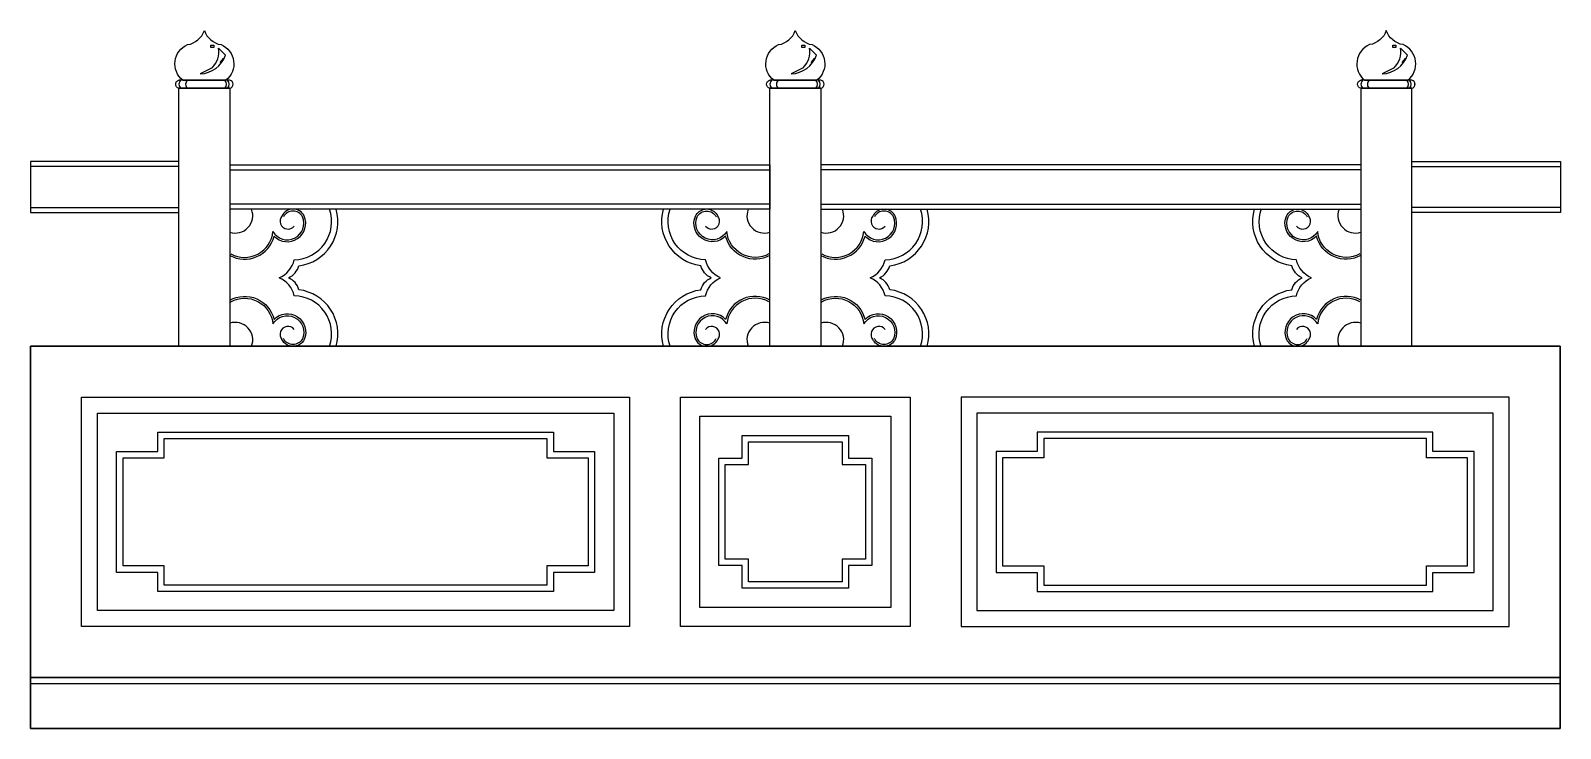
# Model space of a CAD drawing. Header units: metres. Extents: x 2877 to 5278, y 3589 to 4685.
import ezdxf

# ---------------------------------------------------------------- set-up
doc = ezdxf.new("R2010")
doc.units = ezdxf.units.M
for name, color, linetype in [('3', 3, 'Continuous'), ('4', 4, 'Continuous'), ('7', 7, 'Continuous')]:
    doc.layers.add(name, color=color, linetype=linetype)

msp = doc.modelspace()

# ---------------------------------------------------------------- linework, layer by layer
at = {"layer": '3'}
for p, q in [((3172.39, 4657.13), (3183.39, 4646.14)), ((4099.75, 4657.13), (4110.74, 4646.14)), ((5027.11, 4657.13), (5038.1, 4646.14)), ((3180.01, 4641.08), (3174.51, 4634.74)), ((4107.36, 4641.08), (4101.87, 4634.74)), ((5034.72, 4641.08), (5029.22, 4634.74)), ((3162.25, 4626.29), (3143.64, 4616.58)), ((4089.6, 4626.29), (4071, 4616.58)), ((5016.96, 4626.29), (4998.35, 4616.58)), ((5277.47, 3659.07), (2877.47, 3659.07))]:
    msp.add_line(p, q, dxfattribs=at)
for points in [[(3160.55, 4661.77), (3164.78, 4661.77), (3164.78, 4657.97), (3160.55, 4657.97)], [(4087.91, 4661.77), (4092.14, 4661.77), (4092.14, 4657.97), (4087.91, 4657.97)], [(5015.27, 4661.77), (5019.5, 4661.77), (5019.5, 4657.97), (5015.27, 4657.97)], [(2982.47, 4084.07), (3792.47, 4084.07), (3792.47, 3774.07), (2982.47, 3774.07)], [(5172.47, 4084.07), (4362.47, 4084.07), (4362.47, 3774.07), (5172.47, 3774.07)], [(3927.47, 4079.07), (4227.47, 4079.07), (4227.47, 3779.07), (3927.47, 3779.07)], [(3087.19, 3814.07), (3087.19, 3844.07), (3022.47, 3844.07), (3022.47, 4014.07), (3087.19, 4014.07), (3087.19, 4044.07), (3687.74, 4044.07), (3687.74, 4014.07), (3752.47, 4014.07), (3752.47, 3844.07), (3687.74, 3844.07), (3687.74, 3814.07)], [(4187.47, 3854.77), (4150.84, 3854.77), (4150.84, 3819.07), (4004.09, 3819.07), (4004.09, 3854.77), (3967.47, 3854.77), (3967.47, 4003.36), (4004.09, 4003.36), (4004.09, 4039.07), (4150.84, 4039.07), (4150.84, 4003.36), (4187.47, 4003.36)], [(5067.74, 3814.07), (5067.74, 3844.07), (5132.47, 3844.07), (5132.47, 4014.07), (5067.74, 4014.07), (5067.74, 4044.07), (4467.19, 4044.07), (4467.19, 4014.07), (4402.47, 4014.07), (4402.47, 3844.07), (4467.19, 3844.07), (4467.19, 3814.07)]]:
    msp.add_lwpolyline(points, close=True, dxfattribs=at)
for points in [[(3190.13, 4594.07), (3110.13, 4594.07, -0.79), (3110.13, 4606.75)], [(3110.13, 4594.07), (3190.13, 4594.07, 0.79), (3190.13, 4606.75)], [(4117.49, 4594.07), (4037.49, 4594.07, -0.79), (4037.49, 4606.75)], [(4037.49, 4594.07), (4117.49, 4594.07, 0.79), (4117.49, 4606.75)], [(5044.85, 4594.07), (4964.85, 4594.07, -0.79), (4964.85, 4606.75)], [(4964.85, 4594.07), (5044.85, 4594.07, 0.79), (5044.85, 4606.75)], [(3190.13, 4331.54, 0.49), (3259.52, 4361.88, 0.83), (3306.9, 4393.43, 0.62), (3271.66, 4393.43)], [(3191.58, 4334.16, 0.54), (3257.72, 4369.13, 0.94), (3304.17, 4392.17, 0.62), (3274.35, 4392.08, 0.62)], [(3346.53, 4189.07, 0.51), (3291.09, 4268.24, 0.24), (3267.65, 4296.57, 0.24), (3291.09, 4324.89, 0.51), (3346.53, 4404.07)], [(3881.1, 4189.07, -0.51), (3936.53, 4268.24, -0.24), (3959.97, 4296.57, -0.24), (3936.53, 4324.89, -0.51), (3881.1, 4404.07)], [(4037.49, 4331.54, -0.49), (3968.11, 4361.88, -0.83), (3920.73, 4393.43, -0.24), (3935.31, 4404.07, -0.24)], [(4036.04, 4334.16, -0.54), (3969.91, 4369.13, -0.94), (3923.45, 4392.17, -0.62), (3953.28, 4392.08)], [(3941.38, 4404.07, -0.24), (3955.96, 4393.43)], [(4117.44, 4331.54, 0.49), (4186.82, 4361.88, 0.83), (4234.2, 4393.43, 0.24), (4219.63, 4404.07, 0.24)], [(4118.89, 4334.16, 0.54), (4185.02, 4369.13, 0.94), (4231.48, 4392.17, 0.62), (4201.65, 4392.08)], [(4273.83, 4189.07, 0.51), (4218.4, 4268.24, 0.24), (4194.96, 4296.57, 0.24), (4218.4, 4324.89, 0.51), (4273.83, 4404.07)], [(4213.55, 4404.07, 0.24), (4198.97, 4393.43)], [(4808.41, 4189.07, -0.51), (4863.84, 4268.24, -0.24), (4887.28, 4296.57, -0.24), (4863.84, 4324.89, -0.51), (4808.77, 4405.09)], [(4964.8, 4331.54, -0.49), (4895.42, 4361.88, -0.83), (4848.03, 4393.43, -0.24), (4862.61, 4404.07, -0.24)], [(4963.35, 4334.16, -0.54), (4897.22, 4369.13, -0.94), (4850.76, 4392.17, -0.62), (4880.58, 4392.08)], [(4868.69, 4404.07, -0.24), (4883.27, 4393.43)], [(3190.13, 4261.6, -0.49), (3259.52, 4231.26, -0.83), (3306.9, 4199.71, -0.62), (3271.66, 4199.71)], [(3191.58, 4258.97, -0.54), (3257.72, 4224, -0.94), (3304.17, 4200.96, -0.62), (3274.35, 4201.05, -0.62)], [(4037.49, 4261.6, 0.49), (3968.11, 4231.26, 0.83), (3920.73, 4199.71, 0.62), (3955.96, 4199.71)], [(4036.04, 4258.97, 0.54), (3969.91, 4224, 0.94), (3923.45, 4200.96, 0.62), (3953.28, 4201.05)], [(4117.44, 4261.6, -0.49), (4186.82, 4231.26, -0.83), (4234.2, 4199.71, -0.24), (4219.63, 4189.07, -0.24)], [(4118.89, 4258.97, -0.54), (4185.02, 4224, -0.94), (4231.48, 4200.96, -0.62), (4201.65, 4201.05)], [(4964.8, 4261.6, 0.49), (4895.42, 4231.26, 0.83), (4848.03, 4199.71, 0.24), (4862.61, 4189.07, 0.24)], [(4963.35, 4258.97, 0.54), (4897.22, 4224, 0.94), (4850.76, 4200.96, 0.62), (4880.58, 4201.05)], [(4213.55, 4189.07, -0.24), (4198.97, 4199.71)], [(4868.69, 4189.07, 0.24), (4883.27, 4199.71)]]:
    msp.add_lwpolyline(points, format="xyb", dxfattribs=at)
for points in [[(3190.13, 4606.75), (3190.13, 4606.75), (3146.72, 4606.75), (3110.13, 4606.75), (3110.13, 4606.75)], [(4117.49, 4606.75), (4117.49, 4606.75), (4074.08, 4606.75), (4037.49, 4606.75), (4037.49, 4606.75)], [(3110.13, 4471.07), (2877.47, 4471.07), (2877.47, 4407.07), (3110.13, 4407.07)], [(3190.13, 4466.07), (4037.49, 4466.07), (4037.49, 4412.07), (3190.13, 4412.07)], [(4964.8, 4466.07), (4117.49, 4466.07), (4117.49, 4412.07), (4964.8, 4412.07)], [(5044.8, 4471.07), (5278, 4471.07), (5278, 4407.07), (5044.8, 4407.07)]]:
    msp.add_lwpolyline(points, dxfattribs=at)
for centre, radius, start, end in [((3139.99, 4650.71), 33.04, 312.36, 11.2), ((4067.34, 4650.71), 33.04, 312.36, 11.2), ((4994.7, 4650.71), 33.04, 312.36, 11.2), ((3141.6, 4660.82), 44.29, 272.64, 340.65), ((4068.96, 4660.82), 44.29, 272.64, 340.65), ((4996.32, 4660.82), 44.29, 272.64, 340.65), ((3117.85, 4600.41), 7.64, 123.91, 236.09), ((3129.38, 4600.41), 8.74, 133.45, 226.55), ((3175.87, 4600.41), 9.17, 316.26, 43.74), ((3179.83, 4600.41), 9.33, 317.2, 42.8), ((4045.21, 4600.41), 7.64, 123.91, 236.09), ((4056.73, 4600.41), 8.74, 133.45, 226.55), ((4103.22, 4600.41), 9.17, 316.26, 43.74), ((4107.18, 4600.41), 9.33, 317.2, 42.8), ((4972.57, 4600.41), 7.64, 123.91, 236.09), ((4984.09, 4600.41), 8.74, 133.45, 226.55), ((5030.58, 4600.41), 9.17, 316.26, 43.74), ((5034.54, 4600.41), 9.33, 317.2, 42.8), ((3198.43, 4394.31), 27.64, 252.54, 20.68), ((3281.38, 4385.53), 12.52, 140.91, 320.96), ((3946.24, 4385.53), 12.52, 219.04, 39.09), ((4029.2, 4394.31), 27.64, 159.32, 287.46), ((4125.73, 4394.31), 27.64, 252.54, 20.68), ((4208.69, 4385.53), 12.52, 140.91, 320.96), ((4873.55, 4385.53), 12.52, 219.04, 39.09), ((4956.51, 4394.31), 27.64, 159.32, 287.46), ((3198.43, 4198.83), 27.64, 339.32, 107.46), ((4029.2, 4198.83), 27.64, 72.54, 200.68), ((4125.73, 4198.83), 27.64, 339.32, 107.46), ((4956.51, 4198.83), 27.64, 72.54, 200.68), ((3281.38, 4207.6), 12.52, 39.04, 219.09), ((3946.24, 4207.6), 12.52, 320.91, 140.96), ((4208.69, 4207.6), 12.52, 39.04, 219.09), ((4873.55, 4207.6), 12.52, 320.91, 140.96)]:
    msp.add_arc(centre, radius, start, end, dxfattribs=at)
at = {"layer": '4'}
for points in [[(2877.47, 3589.07), (5277.47, 3589.07), (5277.47, 4189.07), (2877.47, 4189.07), (2877.47, 3589.07)], [(5277.47, 3589.07), (2877.47, 3589.07), (2877.47, 4189.07), (5277.47, 4189.07), (5277.47, 3589.07)]]:
    msp.add_lwpolyline(points, dxfattribs=at)
at = {"layer": '7'}
for p, q in [((3113.08, 4594.07), (3187.17, 4594.07)), ((3116.18, 4606.75), (3184.04, 4606.75)), ((4040.44, 4594.07), (4114.53, 4594.07)), ((4043.54, 4606.75), (4111.39, 4606.75)), ((4043.54, 4606.75), (4111.39, 4606.75)), ((5044.8, 4606.75), (4964.8, 4606.75)), ((5041.85, 4594.07), (4967.76, 4594.07)), ((4967.8, 4594.07), (5041.88, 4594.07)), ((4970.89, 4606.75), (5038.75, 4606.75)), ((4970.89, 4606.75), (5038.75, 4606.75)), ((2877.47, 3669.07), (5277.47, 3669.07)), ((5277.47, 3669.07), (2877.47, 3669.07)), ((5277.47, 3669.07), (2877.47, 3669.07))]:
    msp.add_line(p, q, dxfattribs=at)
for points in [[(3116.18, 4606.75, -0.57), (3123.86, 4662.54, 0.28), (3150.11, 4684.64, 0.28), (3176.35, 4662.54, -0.57), (3184.04, 4606.75)], [(4043.54, 4606.75, -0.57), (4051.22, 4662.54, 0.28), (4077.47, 4684.64, 0.28), (4103.71, 4662.54, -0.57), (4111.39, 4606.75)], [(5038.75, 4606.75, 0.57), (5031.07, 4662.54, -0.28), (5004.82, 4684.64, -0.28), (4978.58, 4662.54, 0.57), (4970.89, 4606.75)], [(4117.49, 4594.07), (4037.49, 4594.07, -0.79), (4037.49, 4606.75)], [(4037.49, 4594.07), (4117.49, 4594.07, 0.79), (4117.49, 4606.75)], [(5044.8, 4594.07), (4964.8, 4594.07, -0.79), (4964.8, 4606.75)], [(5044.85, 4594.07), (4964.85, 4594.07, -0.79), (4964.85, 4606.75)], [(4964.8, 4594.07), (5044.8, 4594.07, 0.79), (5044.8, 4606.75)], [(4964.85, 4594.07), (5044.85, 4594.07, 0.79), (5044.85, 4606.75)], [(3357.01, 4189.07, 0.46), (3298.55, 4277.73, 0.22), (3282.15, 4296.57, 0.22), (3298.55, 4315.41, 0.46), (3357.01, 4404.07)], [(3870.61, 4189.07, -0.46), (3929.07, 4277.73, -0.22), (3945.47, 4296.57, -0.22), (3929.07, 4315.41, -0.46), (3870.61, 4404.07)], [(4284.32, 4189.07, 0.46), (4225.86, 4277.73, 0.22), (4209.46, 4296.57, 0.22), (4225.86, 4315.41, 0.46), (4284.32, 4404.07)], [(4797.92, 4189.07, -0.46), (4856.38, 4277.73, -0.22), (4872.78, 4296.57, -0.22), (4856.38, 4315.41, -0.46), (4797.92, 4404.07)]]:
    msp.add_lwpolyline(points, format="xyb", dxfattribs=at)
for points in [[(3110.13, 4189.07), (3110.13, 4594.07), (3190.13, 4594.07), (3190.13, 4189.07)], [(4037.49, 4189.07), (4037.49, 4594.07), (4117.49, 4594.07), (4117.49, 4189.07)], [(5044.8, 4189.07), (5044.8, 4594.07), (4964.8, 4594.07), (4964.8, 4189.07)], [(3110.13, 4479.07), (2877.47, 4479.07), (2877.47, 4399.07), (3110.13, 4399.07)], [(3190.13, 4474.07), (4037.49, 4474.07), (4037.49, 4404.07), (3190.13, 4404.07)], [(4964.8, 4474.07), (4117.49, 4474.07), (4117.49, 4404.07), (4964.8, 4404.07)], [(5044.8, 4479.07), (5278, 4479.07), (5278, 4399.07), (5044.8, 4399.07)]]:
    msp.add_lwpolyline(points, dxfattribs=at)
for points in [[(2957.47, 4109.07), (3817.47, 4109.07), (3817.47, 3749.07), (2957.47, 3749.07)], [(3897.47, 4109.07), (4257.47, 4109.07), (4257.47, 3749.07), (3897.47, 3749.07)], [(5197.47, 4109.07), (4337.47, 4109.07), (4337.47, 3749.07), (5197.47, 3749.07)], [(3077.19, 3804.07), (3077.19, 3834.07), (3012.47, 3834.07), (3012.47, 4024.07), (3077.19, 4024.07), (3077.19, 4054.07), (3697.74, 4054.07), (3697.74, 4024.07), (3762.47, 4024.07), (3762.47, 3834.07), (3697.74, 3834.07), (3697.74, 3804.07)], [(4197.47, 3844.77), (4160.84, 3844.77), (4160.84, 3809.07), (3994.09, 3809.07), (3994.09, 3844.77), (3957.47, 3844.77), (3957.47, 4013.36), (3994.09, 4013.36), (3994.09, 4049.07), (4160.84, 4049.07), (4160.84, 4013.36), (4197.47, 4013.36)], [(5077.74, 3804.07), (5077.74, 3834.07), (5142.47, 3834.07), (5142.47, 4024.07), (5077.74, 4024.07), (5077.74, 4054.07), (4457.19, 4054.07), (4457.19, 4024.07), (4392.47, 4024.07), (4392.47, 3834.07), (4457.19, 3834.07), (4457.19, 3804.07)]]:
    msp.add_lwpolyline(points, close=True, dxfattribs=at)

doc.saveas('drawing.dxf')
